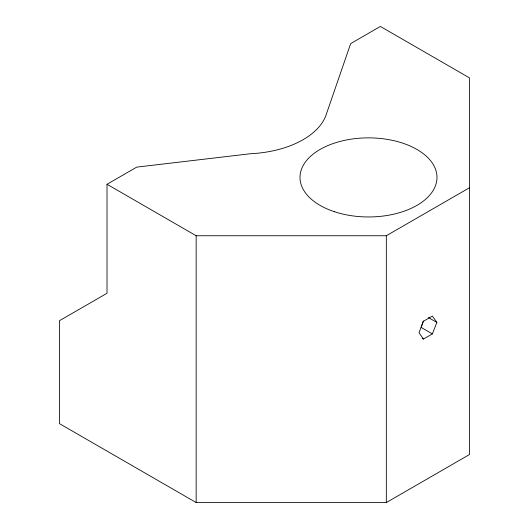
<?xml version="1.0" encoding="UTF-8"?>
<svg xmlns="http://www.w3.org/2000/svg" width="529" height="529" viewBox="0 0 529 529"><rect width="100%" height="100%" fill="white"/><g stroke="black" fill="none" stroke-linecap="round" stroke-linejoin="round"><path stroke-width="0.79" d="M423.299 320.964L421.097 327.391L432.385 333.905L436.842 322.419L432.385 316.077L423.471 321.229L419.008 332.715L423.471 339.056L432.385 333.905M107.017 184.277L136.733 167.124L250.594 153.721A84.045 48.523 0 0 0 326.393 114.033L350.667 43.603L380.384 26.45L469.527 77.915L469.527 454.517L386.329 502.55L196.16 502.55L59.473 423.636L59.473 320.706L107.017 293.258L107.017 184.277L196.16 235.742L386.329 235.742L469.527 187.709M428.424 317.559L436.842 322.419M422.056 338.243L423.471 339.056M386.329 235.742L386.329 502.55M196.16 235.742L196.16 502.55M334.249 211.66A68.492 39.543 0 0 0 436.994 177.413A68.492 39.543 0 0 0 334.249 143.167A68.492 39.543 0 0 0 334.249 211.66"/></g></svg>
